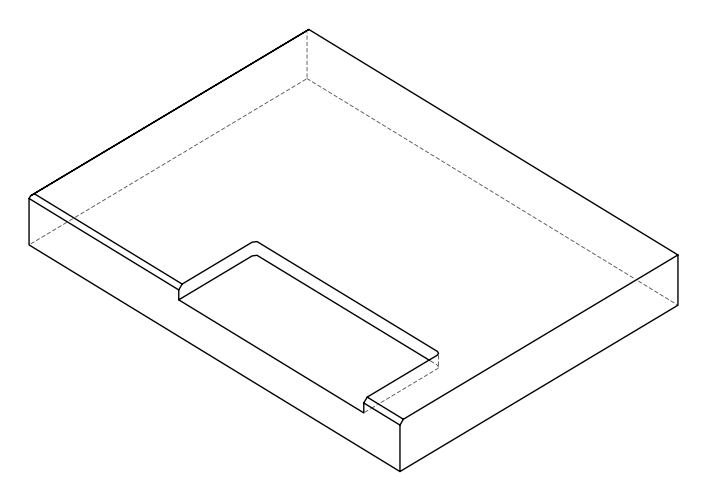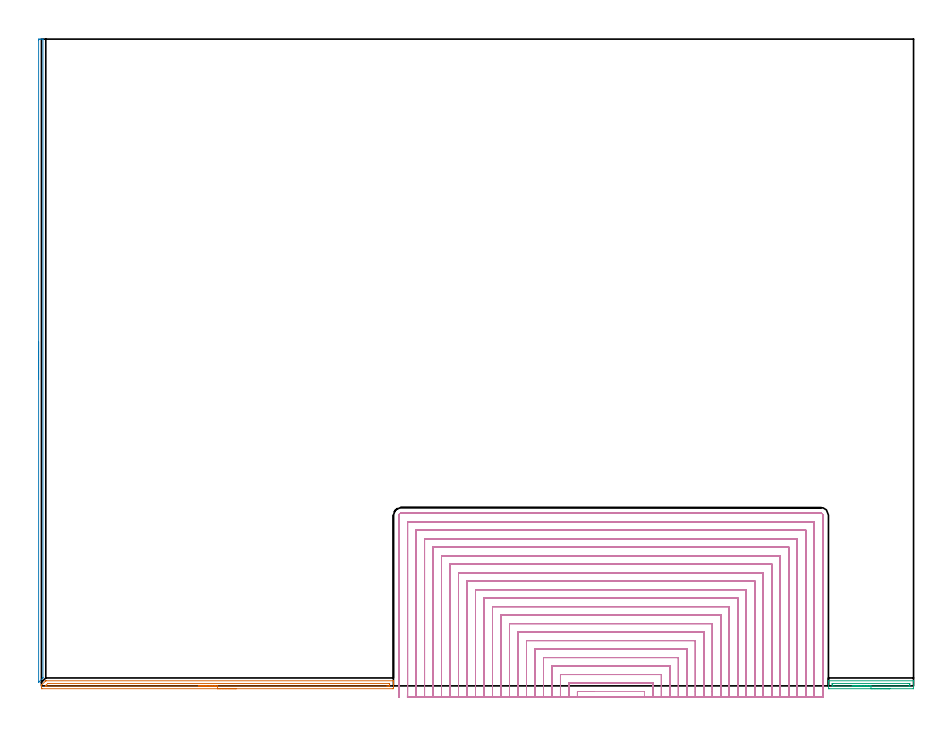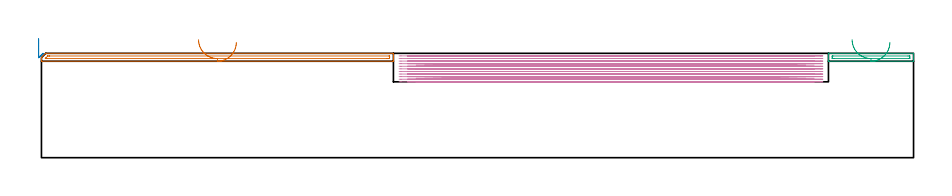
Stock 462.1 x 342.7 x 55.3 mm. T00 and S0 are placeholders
(PLAN: 4 operations, 1 tool changes, 240.1 min)
(1 AREA_MILL | FG_CHAMFER_SURFACE | UGT0205_001 | 3.14 min | 1671 mm3)
(2 AREA_MILL_1 | FG_CHAMFER_SURFACE_1 | UGT0205_001 | 2.87 min | 898 mm3)
(3 AREA_MILL_2 | FG_CHAMFER_SURFACE_2 | UGT0205_001 | 0.89 min | 423 mm3)
(4 MILL_SLOT | SLOT_PARTIAL_RECTANGULAR | UGT0201_014 | Follow Part, ap 1.5, ae 75% | 233.18 min | 328788 mm3)
(TOOL UGT0205_001 | Chamfer Mill 20 x 3 x 45 deg. | D20 FL50 Z2)
(TOOL UGT0201_014 | End mill 6 mm | D6 FL24 Z4)
(OP 1 AREA_MILL)
G17 G21 G94 G90
T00 M6
G54
G17 G0 G90 X103.25 Y-1.5 S1061 M3
G43 Z65.3 H0
Z61.1
G94 G1 X103.212 Z60.229 F250.
X103.098 Z59.364
X102.909 Z58.512
X102.647 Z57.68
X102.313 Z56.874
X101.91 Z56.1
X101.441 Z55.364
X100.91 Z54.672
X100.321 Z54.029
X99.678 Z53.44
X98.986 Z52.909
X98.25 Z52.44
X97.476 Z52.037
X96.67 Z51.703
X95.838 Z51.441
X94.986 Z51.252
X94.122 Z51.138
X93.25 Z51.1
X0.319
X0.14 Y-1.497 Z51.103
X0.003 Y-1.491 Z51.105
X0. Y-1.422 Z51.174
Y-1.149 Z51.447
Y-0.6 Z51.999
Y-0.274 Z52.325
Y0.163 Z52.762
X0.001 Y0.327 Z52.925
X0.01 Y0.4 Z52.995
X0.078 Y0.478 Z53.077
X0.14 Y0.54 Z53.139
X2.049 Y2.449 Z55.048
X2.263 Y2.664 Z55.261
X2.293 Y2.683 Z55.279
X2.357 Y2.696 Z55.296
X2.36 Y2.697
X186.364 Y2.7 Z55.3
X186.49 Y2.705 Z55.295
X186.498 Y2.591 Z55.183
X186.5 Y2.48 Z55.078
Y1.8 Z54.399
Y1.149 Z53.748
Y0.6 Z53.196
Y0.326 Z52.923
Y-0.274 Z52.322
Y-0.548 Z52.049
X186.496 Y-1.149 Z51.446
X186.49 Y-1.491 Z51.103
X186.27 Y-1.497 Z51.1
X185.915 Y-1.5
X93.25
Y-0.086 Z52.514
X2.828 Y-0.085 Z52.515
X2.367 Y-0.083 Z52.517
X2.169 Y-0.079 Z52.521
X2.016 Y-0.072 Z52.528
X2.075 Y0.013 Z52.613
X2.193 Y0.137 Z52.737
X2.367 Y0.317 Z52.917
X3.258 Y1.207 Z53.807
X3.317 Y1.26 Z53.86
X3.337 Y1.275 Z53.875
X3.357 Y1.277 Z53.877
X3.456 Y1.28 Z53.88
X4.149 Y1.282 Z53.882
X4.345
X184.133 Y1.285 Z53.885
X184.327 Y1.284 Z53.884
X184.463 Y1.28 Z53.88
X184.49 Y1.279 Z53.879
X184.494 Y1.261 Z53.861
X184.497 Y1.239 Z53.839
X184.499 Y1.115 Z53.715
X184.497 Y0.6 Z53.2
X184.491 Y0.248 Z52.848
X184.473 Y-0.079 Z52.521
X184.133 Y-0.083 Z52.517
X183.94 Y-0.085 Z52.515
X183.242 Y-0.086 Z52.514
X183.05
X93.25
X92.378 Z52.552
X91.513 Z52.666
X90.662 Z52.855
X89.83 Z53.117
X89.024 Z53.451
X88.25 Z53.854
X87.514 Z54.323
X86.822 Z54.854
X86.179 Z55.443
X85.59 Z56.086
X85.058 Z56.779
X84.59 Z57.514
X84.187 Z58.288
X83.853 Z59.094
X83.591 Z59.926
X83.402 Z60.778
X83.288 Z61.643
X83.25 Z62.514
G0 Z65.3
M5
M2
(OP 2 AREA_MILL_1)
G17 G21 G94 G90
T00 M6
G54
G17 G0 G90 X-1.5 Y162.3 S1061 M3
G43 Z65.3 H0
Z63.
G94 G1 Y162.338 Z62.128 F250.
Y162.452 Z61.263
Y162.641 Z60.412
Y162.903 Z59.58
Y163.237 Z58.774
Y163.64 Z58.
Y164.108 Z57.264
Y164.64 Z56.572
Y165.229 Z55.929
Y165.872 Z55.34
Y166.564 Z54.808
Y167.3 Z54.34
Y168.074 Z53.937
Y168.88 Z53.603
Y169.712 Z53.341
Y170.564 Z53.152
Y171.428 Z53.038
Y172.3 Z53.
Y342.079
X-1.498 Y342.382 Z53.002
X-1.493 Y342.666 Z53.004
X-1.491 Y342.696 Z53.005
X-1.219 Y342.7 Z53.277
X-0.689 Z53.807
X-0.35 Z54.145
X0.581 Z55.081
X0.693 Y342.696 Z55.185
X0.797 Y342.69 Z55.288
X0.8 Y342.525 Z55.3
Y4.305
X0.803 Y4.213 Z55.296
X0.76 Y4.162 Z55.256
X0.616 Y4.016 Z55.115
X-1.324 Y2.074 Z53.173
X-1.436 Y1.963 Z53.062
X-1.493 Y1.918 Z53.004
X-1.495 Y1.933 Z53.003
X-1.499 Y1.995 Z52.999
X-1.5 Y172.3 Z53.
Y173.172 Z53.038
Y174.036 Z53.152
Y174.888 Z53.341
Y175.72 Z53.603
Y176.526 Z53.937
Y177.3 Z54.34
Y178.036 Z54.808
Y178.728 Z55.34
Y179.371 Z55.929
Y179.96 Z56.572
Y180.492 Z57.264
Y180.96 Z58.
Y181.363 Z58.774
Y181.697 Z59.58
Y181.959 Z60.412
Y182.148 Z61.263
Y182.262 Z62.128
Y182.3 Z63.
G0 Z65.3
M5
M2
(OP 3 AREA_MILL_2)
G17 G21 G94 G90
T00 M6
G54
G17 G0 G90 X449.55 Y-1.5 S1061 M3
G43 Z65.3 H0
Z61.1
G94 G1 X449.512 Z60.229 F250.
X449.398 Z59.364
X449.209 Z58.512
X448.947 Z57.68
X448.613 Z56.874
X448.21 Z56.1
X447.742 Z55.364
X447.21 Z54.672
X446.621 Z54.029
X445.978 Z53.44
X445.286 Z52.909
X444.55 Z52.44
X443.776 Z52.037
X442.97 Z51.703
X442.138 Z51.441
X441.286 Z51.252
X440.422 Z51.138
X439.55 Z51.1
X417.474
X417.209 Y-1.498 Z51.102
X417.032 Y-1.495 Z51.105
X417.001 Y-1.492 Z51.107
X417. Y2.349 Z54.947
X417.002 Y2.651 Z55.25
X417.01 Y2.701 Z55.299
X417.029 Y2.7 Z55.3
X417.032
X462.071
X462.09 Y2.701 Z55.299
X462.1 Y2.649 Z55.247
X462.099 Y-1.492 Z51.107
X462.068 Y-1.495 Z51.105
X461.89 Y-1.5 Z51.1
X439.55
Y-0.086 Z52.514
X419.932
X419.24 Y-0.083 Z52.517
X419.044 Y-0.081 Z52.519
X419.009 Y-0.078 Z52.522
X419.006 Y-0.068 Z52.532
X419.002 Y-0.038 Z52.562
X419. Y0.6 Z53.2
Y0.837 Z53.437
X419.004 Y1.075 Z53.675
X419.009 Y1.233 Z53.833
X419.012 Y1.28 Z53.88
X419.025 Y1.281 Z53.881
X419.067 Y1.283 Z53.883
X419.24 Y1.285 Z53.885
X419.431 Y1.286 Z53.886
X459.168
X459.86 Y1.283 Z53.883
X460.056 Y1.281 Z53.881
X460.091 Y1.278 Z53.878
X460.094 Y1.268 Z53.868
X460.098 Y1.239 Z53.839
X460.1 Y0.6 Z53.2
Y0.363 Z52.963
X460.096 Y0.125 Z52.725
X460.091 Y-0.033 Z52.567
X460.088 Y-0.08 Z52.52
X460.075 Y-0.081 Z52.519
X460.033 Y-0.083 Z52.517
X459.86 Y-0.085 Z52.515
X459.67 Y-0.086 Z52.514
X439.55
X438.678 Z52.552
X437.814 Z52.666
X436.962 Z52.855
X436.13 Z53.117
X435.324 Z53.451
X434.55 Z53.854
X433.814 Z54.323
X433.122 Z54.854
X432.479 Z55.443
X431.89 Z56.086
X431.358 Z56.779
X430.89 Z57.514
X430.487 Z58.288
X430.153 Z59.094
X429.891 Z59.926
X429.702 Z60.778
X429.588 Z61.643
X429.55 Z62.514
G0 Z65.3
M5
M2
(OP 4 MILL_SLOT)
G17 G21 G94 G90
T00 M6
G54
G17 G0 G90 X319.507 Y-6. S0 M3
G43 Z65.3 H0
Z53.927
G94 G1 X319.5 Y-3. F250.
X284. F500.
X283.993 Y-6. F250.
X324.007
X324. Y-3.
Y-2.79 F500.
Y1.5
X279.5
Y-2.786
Y-3.
X279.493 Y-6. F250.
X328.508
X328.5 Y-3.
Y-2.79 F500.
Y6.
X275.
Y-2.786
Y-3.
X274.992 Y-6. F250.
X333.008
X333. Y-3.
Y-2.79 F500.
Y10.5
X270.5
Y-2.786
Y-3.
X270.492 Y-6. F250.
X337.509
X337.5 Y-3.
Y-2.79 F500.
Y15.
X266.
Y-2.786
Y-3.
X265.991 Y-6. F250.
X342.009
X342. Y-3.
Y-2.79 F500.
Y19.5
X261.5
Y-2.786
Y-3.
X261.491 Y-6. F250.
X346.51
X346.5 Y-3.
Y-2.79 F500.
Y24.
X257.
Y-2.786
Y-3.
X256.99 Y-6. F250.
X351.01
X351. Y-3.
Y-2.79 F500.
Y28.5
X252.5
Y-2.786
Y-3.
X252.489 Y-6. F250.
X355.511
X355.5 Y-3.
Y-2.79 F500.
Y33.
X248.
Y-2.786
Y-3.
X247.989 Y-6. F250.
X360.012
X360. Y-3.
Y-2.79 F500.
Y37.5
X243.5
Y-2.786
Y-3.
X243.488 Y-6. F250.
X364.513
X364.5 Y-3.
Y-2.79 F500.
Y42.
X239.
Y-2.786
Y-3.
X238.987 Y-6. F250.
X369.015
X369. Y-3.
Y-2.79 F500.
Y46.5
X234.5
Y-2.786
X234.499 Y-3.
X234.485 Y-6. F250.
X373.516
X373.501 Y-3.
X373.5 Y-2.79 F500.
Y51.
X230.
Y-2.786
X229.999 Y-3.
X229.984 Y-6. F250.
X378.018
X378.001 Y-3.
X378. Y-2.79 F500.
Y55.5
X225.5
Y-2.786
X225.499 Y-3.
X225.481 Y-6. F250.
X382.521
X382.501 Y-3.
X382.5 Y-2.79 F500.
Y60.
X221.
Y-2.786
X220.999 Y-3.
X220.979 Y-6. F250.
X387.024
X387.001 Y-3.
X387. Y-2.79 F500.
Y64.5
X216.5
Y-2.786
X216.499 Y-3.
X216.475 Y-6. F250.
X391.529
X391.501 Y-3.
X391.5 Y-2.79 F500.
Y69.
X212.
Y-2.786
G2 X211.999 Y-3. R22.5
G1 X211.97 Y-6. F250.
X396.036
X396.001 Y-3.
G2 X396. Y-2.79 R18. F500.
G1 Y73.5
X207.5
Y-2.786
G2 X207.499 Y-3. R18.
G1 X207.463 Y-6. F250.
X400.548
X400.502 Y-3.
G2 X400.5 Y-2.79 R13.5 F500.
G1 Y78.
X203.
Y-2.786
G2 X202.998 Y-3. R13.5
G1 X202.951 Y-6. F250.
X405.073 Y-5.999
X405.002 Y-3.
G2 X405. Y-2.79 R9. F500.
G1 Y82.5
X198.5
Y-2.786
G2 X198.497 Y-3. R9.
G1 X198.426 Y-5.999 F250.
X409.645 Y-5.997
X409.505 Y-3.
G2 X409.5 Y-2.79 R4.5 F500.
G1 Y87.
X194.
Y-2.786
G2 X193.995 Y-3. R4.5
G1 X193.852 Y-5.997 F250.
X414. Y-5.79
Y-2.79
Y90.5 F500.
G3 X413. Y91.5 R1.
G1 X190.5
G3 X189.5 Y90.5 R1.
G1 Y-2.786
Y-5.786 F250.
G0 X324. Y-6. Z52.554
G1 Y-3.
Y1.5 F500.
X279.5
Y-3.
Y-6. F250.
X328.5
Y-3.
Y6. F500.
X275.
Y-3.
Y-6. F250.
X333.
Y-3.
Y10.5 F500.
X270.5
Y-3.
Y-6. F250.
X337.5
Y-3.
Y15. F500.
X266.
Y-3.
Y-6. F250.
X342.
Y-3.
Y19.5 F500.
X261.5
Y-3.
Y-6. F250.
X346.5
Y-3.
Y24. F500.
X257.
Y-3.
Y-6. F250.
X351.
Y-3.
Y28.5 F500.
X252.5
Y-3.
Y-6. F250.
X355.5
Y-3.
Y33. F500.
X248.
Y-3.
Y-6. F250.
X360.
Y-3.
Y37.5 F500.
X243.5
Y-3.
Y-6. F250.
X364.5
Y-3.
Y42. F500.
X239.
Y-3.
Y-6. F250.
X369.
Y-3.
Y46.5 F500.
X234.5
Y-3.
Y-6. F250.
X373.5
Y-3.
Y51. F500.
X230.
Y-3.
Y-6. F250.
X378.
Y-3.
Y55.5 F500.
X225.5
Y-3.
Y-6. F250.
X382.5
Y-3.
Y60. F500.
X221.
Y-3.
Y-6. F250.
X387.
Y-3.
Y64.5 F500.
X216.5
Y-3.
Y-6. F250.
X391.5
Y-3.
Y69. F500.
X212.
Y-3.
Y-6. F250.
X396.
Y-3.
Y73.5 F500.
X207.5
Y-3.
Y-6. F250.
X400.5
Y-3.
Y78. F500.
X203.
Y-3.
Y-6. F250.
X405.
Y-3.
Y82.5 F500.
X198.5
Y-3.
Y-6. F250.
X409.5
Y-3.
Y87. F500.
X194.
Y-3.
Y-6. F250.
X414.
Y-3.
Y90.5 F500.
G3 X413. Y91.5 R1.
G1 X190.5
G3 X189.5 Y90.5 R1.
G1 Y-3.
Y-6. F250.
G0 X324. Z51.182
G1 Y-3.
Y1.5 F500.
X279.5
Y-3.
Y-6. F250.
X328.5
Y-3.
Y6. F500.
X275.
Y-3.
Y-6. F250.
X333.
Y-3.
Y10.5 F500.
X270.5
Y-3.
Y-6. F250.
X337.5
Y-3.
Y15. F500.
X266.
Y-3.
Y-6. F250.
X342.
Y-3.
Y19.5 F500.
X261.5
Y-3.
Y-6. F250.
X346.5
Y-3.
Y24. F500.
X257.
Y-3.
Y-6. F250.
X351.
Y-3.
Y28.5 F500.
X252.5
Y-3.
Y-6. F250.
X355.5
Y-3.
Y33. F500.
X248.
Y-3.
Y-6. F250.
X360.
Y-3.
Y37.5 F500.
X243.5
Y-3.
Y-6. F250.
X364.5
Y-3.
Y42. F500.
X239.
Y-3.
Y-6. F250.
X369.
Y-3.
Y46.5 F500.
X234.5
Y-3.
Y-6. F250.
X373.5
Y-3.
Y51. F500.
X230.
Y-3.
Y-6. F250.
X378.
Y-3.
Y55.5 F500.
X225.5
Y-3.
Y-6. F250.
X382.5
Y-3.
Y60. F500.
X221.
Y-3.
Y-6. F250.
X387.
Y-3.
Y64.5 F500.
X216.5
Y-3.
Y-6. F250.
X391.5
Y-3.
Y69. F500.
X212.
Y-3.
Y-6. F250.
X396.
Y-3.
Y73.5 F500.
X207.5
Y-3.
Y-6. F250.
X400.5
Y-3.
Y78. F500.
X203.
Y-3.
Y-6. F250.
X405.
Y-3.
Y82.5 F500.
X198.5
Y-3.
Y-6. F250.
X409.5
Y-3.
Y87. F500.
X194.
Y-3.
Y-6. F250.
X414.
Y-3.
Y90.5 F500.
G3 X413. Y91.5 R1.
G1 X190.5
G3 X189.5 Y90.5 R1.
G1 Y-3.
Y-6. F250.
G0 X292.605 Y-3. Z49.809
G1 X289.605
X284.
Y-6.
X324.
Y-3.
Y1.5 F500.
X279.5
Y-3.
Y-6. F250.
X328.5
Y-3.
Y6. F500.
X275.
Y-3.
Y-6. F250.
X333.
Y-3.
Y10.5 F500.
X270.5
Y-3.
Y-6. F250.
X337.5
Y-3.
Y15. F500.
X266.
Y-3.
Y-6. F250.
X342.
Y-3.
Y19.5 F500.
X261.5
Y-3.
Y-6. F250.
X346.5
Y-3.
Y24. F500.
X257.
Y-3.
Y-6. F250.
X351.
Y-3.
Y28.5 F500.
X252.5
Y-3.
Y-6. F250.
X355.5
Y-3.
Y33. F500.
X248.
Y-3.
Y-6. F250.
X360.
Y-3.
Y37.5 F500.
X243.5
Y-3.
Y-6. F250.
X364.5
Y-3.
Y42. F500.
X239.
Y-3.
Y-6. F250.
X369.
Y-3.
Y46.5 F500.
X234.5
Y-3.
Y-6. F250.
X373.5
Y-3.
Y51. F500.
X230.
Y-3.
Y-6. F250.
X378.
Y-3.
Y55.5 F500.
X225.5
Y-3.
Y-6. F250.
X382.5
Y-3.
Y60. F500.
X221.
Y-3.
Y-6. F250.
X387.
Y-3.
Y64.5 F500.
X216.5
Y-3.
Y-6. F250.
X391.5
Y-3.
Y69. F500.
X212.
Y-3.
Y-6. F250.
X396.
Y-3.
Y73.5 F500.
X207.5
Y-3.
Y-6. F250.
X400.5
Y-3.
Y78. F500.
X203.
Y-3.
Y-6. F250.
X405.
Y-3.
Y82.5 F500.
X198.5
Y-3.
Y-6. F250.
X409.5
Y-3.
Y87. F500.
X194.
Y-3.
Y-6. F250.
X414.
Y-3.
Y90.5 F500.
G3 X413. Y91.5 R1.
G1 X190.5
G3 X189.5 Y90.5 R1.
G1 Y-3.
Y-6. F250.
G0 X292.605 Y-3. Z48.436
G1 X289.605
X284.
Y-6.
X324.
Y-3.
Y1.5 F500.
X279.5
Y-3.
Y-6. F250.
X328.5
Y-3.
Y6. F500.
X275.
Y-3.
Y-6. F250.
X333.
Y-3.
Y10.5 F500.
X270.5
Y-3.
Y-6. F250.
X337.5
Y-3.
Y15. F500.
X266.
Y-3.
Y-6. F250.
X342.
Y-3.
Y19.5 F500.
X261.5
Y-3.
Y-6. F250.
X346.5
Y-3.
Y24. F500.
X257.
Y-3.
Y-6. F250.
X351.
Y-3.
Y28.5 F500.
X252.5
Y-3.
Y-6. F250.
X355.5
Y-3.
Y33. F500.
X248.
Y-3.
Y-6. F250.
X360.
Y-3.
Y37.5 F500.
X243.5
Y-3.
Y-6. F250.
X364.5
Y-3.
Y42. F500.
X239.
Y-3.
Y-6. F250.
X369.
Y-3.
Y46.5 F500.
X234.5
Y-3.
Y-6. F250.
X373.5
Y-3.
Y51. F500.
X230.
Y-3.
Y-6. F250.
X378.
Y-3.
Y55.5 F500.
X225.5
Y-3.
Y-6. F250.
X382.5
Y-3.
Y60. F500.
X221.
Y-3.
Y-6. F250.
X387.
Y-3.
Y64.5 F500.
X216.5
Y-3.
Y-6. F250.
X391.5
Y-3.
Y69. F500.
X212.
Y-3.
Y-6. F250.
X396.
Y-3.
Y73.5 F500.
X207.5
Y-3.
Y-6. F250.
X400.5
Y-3.
Y78. F500.
X203.
Y-3.
Y-6. F250.
X405.
Y-3.
Y82.5 F500.
X198.5
Y-3.
Y-6. F250.
X409.5
Y-3.
Y87. F500.
X194.
Y-3.
Y-6. F250.
X414.
Y-3.
Y90.5 F500.
G3 X413. Y91.5 R1.
G1 X190.5
G3 X189.5 Y90.5 R1.
G1 Y-3.
Y-6. F250.
G0 X292.605 Y-3. Z47.064
G1 X289.605
X284.
Y-6.
X324.
Y-3.
Y1.5 F500.
X279.5
Y-3.
Y-6. F250.
X328.5
Y-3.
Y6. F500.
X275.
Y-3.
Y-6. F250.
X333.
Y-3.
Y10.5 F500.
X270.5
Y-3.
Y-6. F250.
X337.5
Y-3.
Y15. F500.
X266.
Y-3.
Y-6. F250.
X342.
Y-3.
Y19.5 F500.
X261.5
Y-3.
Y-6. F250.
X346.5
Y-3.
Y24. F500.
X257.
Y-3.
Y-6. F250.
X351.
Y-3.
Y28.5 F500.
X252.5
Y-3.
Y-6. F250.
X355.5
Y-3.
Y33. F500.
X248.
Y-3.
Y-6. F250.
X360.
Y-3.
Y37.5 F500.
X243.5
Y-3.
Y-6. F250.
X364.5
Y-3.
Y42. F500.
X239.
Y-3.
Y-6. F250.
X369.
Y-3.
Y46.5 F500.
X234.5
Y-3.
Y-6. F250.
X373.5
Y-3.
Y51. F500.
X230.
Y-3.
Y-6. F250.
X378.
Y-3.
Y55.5 F500.
X225.5
Y-3.
Y-6. F250.
X382.5
Y-3.
Y60. F500.
X221.
Y-3.
Y-6. F250.
X387.
Y-3.
Y64.5 F500.
X216.5
Y-3.
Y-6. F250.
X391.5
Y-3.
Y69. F500.
X212.
Y-3.
Y-6. F250.
X396.
Y-3.
Y73.5 F500.
X207.5
Y-3.
Y-6. F250.
X400.5
Y-3.
Y78. F500.
X203.
Y-3.
Y-6. F250.
X405.
Y-3.
Y82.5 F500.
X198.5
Y-3.
Y-6. F250.
X409.5
Y-3.
Y87. F500.
X194.
Y-3.
Y-6. F250.
X414.
Y-3.
Y90.5 F500.
G3 X413. Y91.5 R1.
G1 X190.5
G3 X189.5 Y90.5 R1.
G1 Y-3.
Y-6. F250.
G0 X292.605 Y-3. Z45.691
G1 X289.605
X284.
Y-6.
X324.
Y-3.
Y1.5 F500.
X279.5
Y-3.
Y-6. F250.
X328.5
Y-3.
Y6. F500.
X275.
Y-3.
Y-6. F250.
X333.
Y-3.
Y10.5 F500.
X270.5
Y-3.
Y-6. F250.
X337.5
Y-3.
Y15. F500.
X266.
Y-3.
Y-6. F250.
X342.
Y-3.
Y19.5 F500.
X261.5
Y-3.
Y-6. F250.
X346.5
Y-3.
Y24. F500.
X257.
Y-3.
Y-6. F250.
X351.
Y-3.
Y28.5 F500.
X252.5
Y-3.
Y-6. F250.
X355.5
Y-3.
Y33. F500.
X248.
Y-3.
Y-6. F250.
X360.
Y-3.
Y37.5 F500.
X243.5
Y-3.
Y-6. F250.
X364.5
Y-3.
Y42. F500.
X239.
Y-3.
Y-6. F250.
X369.
Y-3.
Y46.5 F500.
X234.5
Y-3.
Y-6. F250.
X373.5
Y-3.
Y51. F500.
X230.
Y-3.
Y-6. F250.
X378.
Y-3.
Y55.5 F500.
X225.5
Y-3.
Y-6. F250.
X382.5
Y-3.
Y60. F500.
X221.
Y-3.
Y-6. F250.
X387.
Y-3.
Y64.5 F500.
X216.5
Y-3.
Y-6. F250.
X391.5
Y-3.
Y69. F500.
X212.
Y-3.
Y-6. F250.
X396.
Y-3.
Y73.5 F500.
X207.5
Y-3.
Y-6. F250.
X400.5
Y-3.
Y78. F500.
X203.
Y-3.
Y-6. F250.
X405.
Y-3.
Y82.5 F500.
X198.5
Y-3.
Y-6. F250.
X409.5
Y-3.
Y87. F500.
X194.
Y-3.
Y-6. F250.
X414.
Y-3.
Y90.5 F500.
G3 X413. Y91.5 R1.
G1 X190.5
G3 X189.5 Y90.5 R1.
G1 Y-3.
Y-6. F250.
G0 X292.605 Y-3. Z44.318
G1 X289.605
X284.
Y-6.
X324.
Y-3.
Y1.5 F500.
X279.5
Y-3.
Y-6. F250.
X328.5
Y-3.
Y6. F500.
X275.
Y-3.
Y-6. F250.
X333.
Y-3.
Y10.5 F500.
X270.5
Y-3.
Y-6. F250.
X337.5
Y-3.
Y15. F500.
X266.
Y-3.
Y-6. F250.
X342.
Y-3.
Y19.5 F500.
X261.5
Y-3.
Y-6. F250.
X346.5
Y-3.
Y24. F500.
X257.
Y-3.
Y-6. F250.
X351.
Y-3.
Y28.5 F500.
X252.5
Y-3.
Y-6. F250.
X355.5
Y-3.
Y33. F500.
X248.
Y-3.
Y-6. F250.
X360.
Y-3.
Y37.5 F500.
X243.5
Y-3.
Y-6. F250.
X364.5
Y-3.
Y42. F500.
X239.
Y-3.
Y-6. F250.
X369.
Y-3.
Y46.5 F500.
X234.5
Y-3.
Y-6. F250.
X373.5
Y-3.
Y51. F500.
X230.
Y-3.
Y-6. F250.
X378.
Y-3.
Y55.5 F500.
X225.5
Y-3.
Y-6. F250.
X382.5
Y-3.
Y60. F500.
X221.
Y-3.
Y-6. F250.
X387.
Y-3.
Y64.5 F500.
X216.5
Y-3.
Y-6. F250.
X391.5
Y-3.
Y69. F500.
X212.
Y-3.
Y-6. F250.
X396.
Y-3.
Y73.5 F500.
X207.5
Y-3.
Y-6. F250.
X400.5
Y-3.
Y78. F500.
X203.
Y-3.
Y-6. F250.
X405.
Y-3.
Y82.5 F500.
X198.5
Y-3.
Y-6. F250.
X409.5
Y-3.
Y87. F500.
X194.
Y-3.
Y-6. F250.
X414.
Y-3.
Y90.5 F500.
G3 X413. Y91.5 R1.
G1 X190.5
G3 X189.5 Y90.5 R1.
G1 Y-3.
Y-6. F250.
G0 X324. Z42.945
G1 Y-3.
Y1.5 F500.
X279.5
Y-3.
Y-6. F250.
X328.5
Y-3.
Y6. F500.
X275.
Y-3.
Y-6. F250.
X333.
Y-3.
Y10.5 F500.
X270.5
Y-3.
Y-6. F250.
X337.5
Y-3.
Y15. F500.
X266.
Y-3.
Y-6. F250.
X342.
Y-3.
Y19.5 F500.
X261.5
Y-3.
Y-6. F250.
X346.5
Y-3.
Y24. F500.
X257.
Y-3.
Y-6. F250.
X351.
Y-3.
Y28.5 F500.
X252.5
Y-3.
Y-6. F250.
X355.5
Y-3.
Y33. F500.
X248.
Y-3.
Y-6. F250.
X360.
Y-3.
Y37.5 F500.
X243.5
Y-3.
Y-6. F250.
X364.5
Y-3.
Y42. F500.
X239.
Y-3.
Y-6. F250.
X369.
Y-3.
Y46.5 F500.
X234.5
Y-3.
Y-6. F250.
X373.5
Y-3.
Y51. F500.
X230.
Y-3.
Y-6. F250.
X378.
Y-3.
Y55.5 F500.
X225.5
Y-3.
Y-6. F250.
X382.5
Y-3.
Y60. F500.
X221.
Y-3.
Y-6. F250.
X387.
Y-3.
Y64.5 F500.
X216.5
Y-3.
Y-6. F250.
X391.5
Y-3.
Y69. F500.
X212.
Y-3.
Y-6. F250.
X396.
Y-3.
Y73.5 F500.
X207.5
Y-3.
Y-6. F250.
X400.5
Y-3.
Y78. F500.
X203.
Y-3.
Y-6. F250.
X405.
Y-3.
Y82.5 F500.
X198.5
Y-3.
Y-6. F250.
X409.5
Y-3.
Y87. F500.
X194.
Y-3.
Y-6. F250.
X414.
Y-3.
Y90.5 F500.
G3 X413. Y91.5 R1.
G1 X190.5
G3 X189.5 Y90.5 R1.
G1 Y-3.
Y-6. F250.
G0 X324. Z41.573
G1 Y-3.
Y1.5 F500.
X279.5
Y-3.
Y-6. F250.
X328.5
Y-3.
Y6. F500.
X275.
Y-3.
Y-6. F250.
X333.
Y-3.
Y10.5 F500.
X270.5
Y-3.
Y-6. F250.
X337.5
Y-3.
Y15. F500.
X266.
Y-3.
Y-6. F250.
X342.
Y-3.
Y19.5 F500.
X261.5
Y-3.
Y-6. F250.
X346.5
Y-3.
Y24. F500.
X257.
Y-3.
Y-6. F250.
X351.
Y-3.
Y28.5 F500.
X252.5
Y-3.
Y-6. F250.
X355.5
Y-3.
Y33. F500.
X248.
Y-3.
Y-6. F250.
X360.
Y-3.
Y37.5 F500.
X243.5
Y-3.
Y-6. F250.
X364.5
Y-3.
Y42. F500.
X239.
Y-3.
Y-6. F250.
X369.
Y-3.
Y46.5 F500.
X234.5
Y-3.
Y-6. F250.
X373.5
Y-3.
Y51. F500.
X230.
Y-3.
Y-6. F250.
X378.
Y-3.
Y55.5 F500.
X225.5
Y-3.
Y-6. F250.
X382.5
Y-3.
Y60. F500.
X221.
Y-3.
Y-6. F250.
X387.
Y-3.
Y64.5 F500.
X216.5
Y-3.
Y-6. F250.
X391.5
Y-3.
Y69. F500.
X212.
Y-3.
Y-6. F250.
X396.
Y-3.
Y73.5 F500.
X207.5
Y-3.
Y-6. F250.
X400.5
Y-3.
Y78. F500.
X203.
Y-3.
Y-6. F250.
X405.
Y-3.
Y82.5 F500.
X198.5
Y-3.
Y-6. F250.
X409.5
Y-3.
Y87. F500.
X194.
Y-3.
Y-6. F250.
X414.
Y-3.
Y90.5 F500.
G3 X413. Y91.5 R1.
G1 X190.5
G3 X189.5 Y90.5 R1.
G1 Y-3.
Y-6. F250.
G0 X324. Z40.2
G1 Y-3.
Y1.5 F500.
X279.5
Y-3.
Y-6. F250.
X328.5
Y-3.
Y6. F500.
X275.
Y-3.
Y-6. F250.
X333.
Y-3.
Y10.5 F500.
X270.5
Y-3.
Y-6. F250.
X337.5
Y-3.
Y15. F500.
X266.
Y-3.
Y-6. F250.
X342.
Y-3.
Y19.5 F500.
X261.5
Y-3.
Y-6. F250.
X346.5
Y-3.
Y24. F500.
X257.
Y-3.
Y-6. F250.
X351.
Y-3.
Y28.5 F500.
X252.5
Y-3.
Y-6. F250.
X355.5
Y-3.
Y33. F500.
X248.
Y-3.
Y-6. F250.
X360.
Y-3.
Y37.5 F500.
X243.5
Y-3.
Y-6. F250.
X364.5
Y-3.
Y42. F500.
X239.
Y-3.
Y-6. F250.
X369.
Y-3.
Y46.5 F500.
X234.5
Y-3.
Y-6. F250.
X373.5
Y-3.
Y51. F500.
X230.
Y-3.
Y-6. F250.
X378.
Y-3.
Y55.5 F500.
X225.5
Y-3.
Y-6. F250.
X382.5
Y-3.
Y60. F500.
X221.
Y-3.
Y-6. F250.
X387.
Y-3.
Y64.5 F500.
X216.5
Y-3.
Y-6. F250.
X391.5
Y-3.
Y69. F500.
X212.
Y-3.
Y-6. F250.
X396.
Y-3.
Y73.5 F500.
X207.5
Y-3.
Y-6. F250.
X400.5
Y-3.
Y78. F500.
X203.
Y-3.
Y-6. F250.
X405.
Y-3.
Y82.5 F500.
X198.5
Y-3.
Y-6. F250.
X409.5
Y-3.
Y87. F500.
X194.
Y-3.
Y-6. F250.
X414.
Y-3.
Y90.5 F500.
G3 X413. Y91.5 R1.
G1 X190.5
G3 X189.5 Y90.5 R1.
G1 Y-3.
Y-6. F250.
G0 Z65.3
M5
M2
